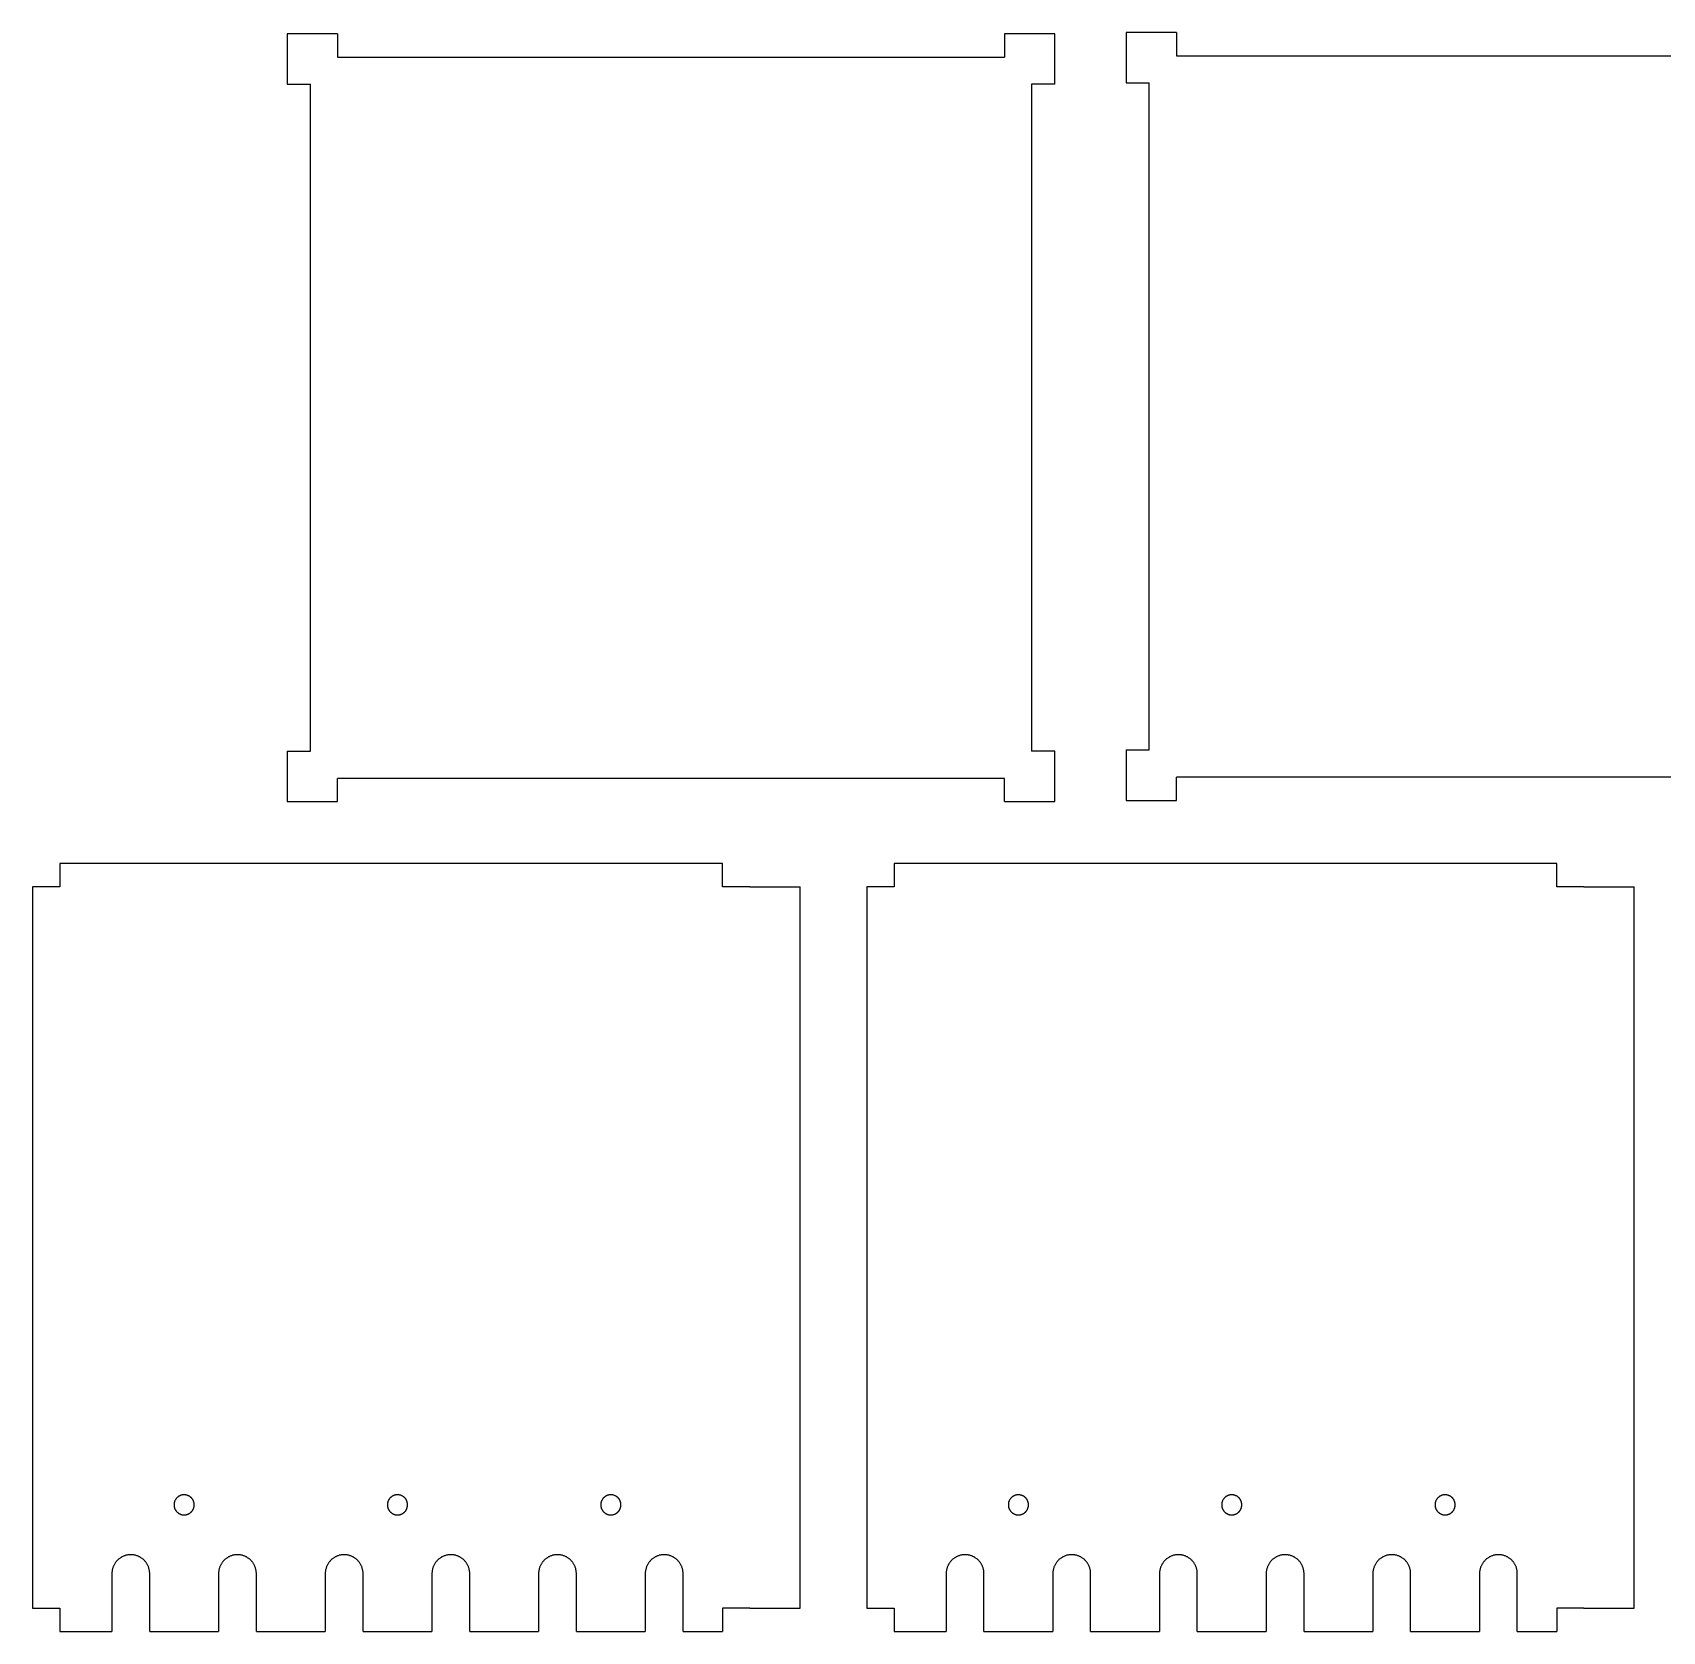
# Model space of a CAD drawing. Header units: millimetres. Extents: x -60 to 497, y -170 to 201.
# Drawn here: x -60.3 to 263.3, y -170 to 147.4 of the extents above; entities that cross this region are included whole.
import ezdxf

# ---------------------------------------------------------------- set-up
doc = ezdxf.new("R2010")
doc.units = ezdxf.units.MM
doc.header["$MEASUREMENT"] = 0
doc.layers.add('Default', color=178, linetype='Continuous', true_color=0x000000)

msp = doc.modelspace()

# ---------------------------------------------------------------- linework, layer by layer
at = {"layer": 'Default'}
for points in [[(0.28, 147.13), (-9.72, 147.13)], [(-9.72, 147.13), (-9.72, 137.13)], [(0.28, 147.13), (0.28, 142.53)], [(142.68, 147.13), (132.68, 147.13)], [(132.68, 147.13), (132.68, 142.53)], [(142.68, 137.13), (142.68, 147.13)], [(156.84, 147.38), (156.84, 137.38)], [(166.84, 147.38), (156.84, 147.38)], [(166.84, 147.38), (166.84, 142.78)], [(0.28, 142.53), (132.68, 142.53)], [(166.84, 142.78), (299.24, 142.78)], [(-9.72, 137.13), (-5.12, 137.13)], [(-5.12, 4.73), (-5.12, 137.13)], [(138.08, 137.13), (138.08, 4.73)], [(142.68, 137.13), (138.08, 137.13)], [(156.84, 137.38), (161.44, 137.38)], [(161.44, 4.98), (161.44, 137.38)], [(-9.72, 4.73), (-9.72, -5.27)], [(-9.72, 4.73), (-5.12, 4.73)], [(142.68, 4.73), (138.08, 4.73)], [(142.68, -5.27), (142.68, 4.73)], [(156.84, 4.98), (161.44, 4.98)], [(156.84, 4.98), (156.84, -5.02)], [(132.68, -0.67), (0.28, -0.67)], [(0.28, -5.27), (0.28, -0.67)], [(132.68, -5.27), (132.68, -0.67)], [(166.84, -5.02), (166.84, -0.42)], [(299.24, -0.42), (166.84, -0.42)], [(-9.72, -5.27), (0.28, -5.27)], [(132.68, -5.27), (142.68, -5.27)], [(156.84, -5.02), (166.84, -5.02)], [(76.71, -17.58), (-54.89, -17.58)], [(-54.89, -17.58), (-54.89, -22.18)], [(82.11, -22.18), (76.71, -22.18), (76.71, -17.58)], [(110.77, -17.58), (110.77, -22.18)], [(242.37, -17.58), (110.77, -17.58)], [(247.77, -22.18), (242.37, -22.18), (242.37, -17.58)], [(-54.89, -22.18), (-60.29, -22.18)], [(-60.29, -22.18), (-60.29, -165.38)], [(82.11, -22.18), (92.11, -22.18)], [(92.11, -165.38), (92.11, -22.18)], [(105.37, -22.18), (105.37, -165.38)], [(110.77, -22.18), (105.37, -22.18)], [(247.77, -22.18), (257.77, -22.18)], [(257.77, -165.38), (257.77, -22.18)], [(-37.04, -158.51), (-37.04, -158.38), (-37.05, -158.25), (-37.06, -158.12), (-37.08, -157.99), (-37.1, -157.86), (-37.12, -157.73), (-37.15, -157.61), (-37.18, -157.48), (-37.22, -157.36), (-37.26, -157.24), (-37.31, -157.11), (-37.36, -157), (-37.41, -156.88), (-37.47, -156.76), (-37.53, -156.65), (-37.6, -156.54), (-37.67, -156.43), (-37.74, -156.32), (-37.82, -156.22), (-37.9, -156.12), (-37.98, -156.02), (-38.07, -155.92), (-38.16, -155.83), (-38.26, -155.74), (-38.35, -155.65), (-38.45, -155.57), (-38.56, -155.49), (-38.66, -155.42), (-38.77, -155.35), (-38.88, -155.28), (-38.99, -155.21), (-39.11, -155.15), (-39.22, -155.1), (-39.34, -155.05), (-39.46, -155), (-39.58, -154.95), (-39.71, -154.91), (-39.83, -154.88), (-39.96, -154.85), (-40.08, -154.82), (-40.21, -154.8), (-40.34, -154.78), (-40.47, -154.77), (-40.6, -154.76), (-40.73, -154.75), (-40.86, -154.75), (-40.99, -154.76), (-41.12, -154.77), (-41.24, -154.78), (-41.37, -154.8), (-41.5, -154.82), (-41.63, -154.85), (-41.75, -154.88), (-41.88, -154.91), (-42, -154.95), (-42.12, -155), (-42.24, -155.05), (-42.36, -155.1), (-42.48, -155.15), (-42.59, -155.21), (-42.71, -155.28), (-42.82, -155.35), (-42.92, -155.42), (-43.03, -155.49), (-43.13, -155.57), (-43.23, -155.65), (-43.33, -155.74), (-43.42, -155.83), (-43.51, -155.92), (-43.6, -156.02), (-43.68, -156.12), (-43.77, -156.22), (-43.84, -156.32), (-43.92, -156.43), (-43.99, -156.54), (-44.05, -156.65), (-44.11, -156.76), (-44.17, -156.88), (-44.23, -157), (-44.28, -157.11), (-44.32, -157.24), (-44.36, -157.36), (-44.4, -157.48), (-44.43, -157.61), (-44.46, -157.73), (-44.49, -157.86), (-44.51, -157.99), (-44.52, -158.12), (-44.53, -158.25), (-44.54, -158.38), (-44.54, -158.51)], [(-15.86, -158.51), (-15.86, -158.38), (-15.87, -158.25), (-15.88, -158.12), (-15.89, -157.99), (-15.91, -157.86), (-15.94, -157.73), (-15.97, -157.61), (-16, -157.48), (-16.04, -157.36), (-16.08, -157.24), (-16.13, -157.11), (-16.18, -157), (-16.23, -156.88), (-16.29, -156.76), (-16.35, -156.65), (-16.42, -156.54), (-16.49, -156.43), (-16.56, -156.32), (-16.64, -156.22), (-16.72, -156.12), (-16.8, -156.02), (-16.89, -155.92), (-16.98, -155.83), (-17.07, -155.74), (-17.17, -155.65), (-17.27, -155.57), (-17.37, -155.49), (-17.48, -155.42), (-17.59, -155.35), (-17.7, -155.28), (-17.81, -155.21), (-17.92, -155.15), (-18.04, -155.1), (-18.16, -155.05), (-18.28, -155), (-18.4, -154.95), (-18.52, -154.91), (-18.65, -154.88), (-18.77, -154.85), (-18.9, -154.82), (-19.03, -154.8), (-19.16, -154.78), (-19.29, -154.77), (-19.41, -154.76), (-19.54, -154.75), (-19.67, -154.75), (-19.8, -154.76), (-19.93, -154.77), (-20.06, -154.78), (-20.19, -154.8), (-20.32, -154.82), (-20.44, -154.85), (-20.57, -154.88), (-20.69, -154.91), (-20.82, -154.95), (-20.94, -155), (-21.06, -155.05), (-21.18, -155.1), (-21.29, -155.15), (-21.41, -155.21), (-21.52, -155.28), (-21.63, -155.35), (-21.74, -155.42), (-21.85, -155.49), (-21.95, -155.57), (-22.05, -155.65), (-22.14, -155.74), (-22.24, -155.83), (-22.33, -155.92), (-22.42, -156.02), (-22.5, -156.12), (-22.58, -156.22), (-22.66, -156.32), (-22.73, -156.43), (-22.8, -156.54), (-22.87, -156.65), (-22.93, -156.76), (-22.99, -156.88), (-23.04, -157), (-23.09, -157.11), (-23.14, -157.24), (-23.18, -157.36), (-23.22, -157.48), (-23.25, -157.61), (-23.28, -157.73), (-23.3, -157.86), (-23.32, -157.99), (-23.34, -158.12), (-23.35, -158.25), (-23.36, -158.38), (-23.36, -158.51)], [(5.33, -158.51), (5.32, -158.38), (5.32, -158.25), (5.31, -158.12), (5.29, -157.99), (5.27, -157.86), (5.25, -157.73), (5.22, -157.61), (5.18, -157.48), (5.15, -157.36), (5.1, -157.24), (5.06, -157.11), (5.01, -157), (4.95, -156.88), (4.9, -156.76), (4.83, -156.65), (4.77, -156.54), (4.7, -156.43), (4.62, -156.32), (4.55, -156.22), (4.47, -156.12), (4.38, -156.02), (4.29, -155.92), (4.2, -155.83), (4.11, -155.74), (4.01, -155.65), (3.91, -155.57), (3.81, -155.49), (3.71, -155.42), (3.6, -155.35), (3.49, -155.28), (3.37, -155.21), (3.26, -155.15), (3.14, -155.1), (3.02, -155.05), (2.9, -155), (2.78, -154.95), (2.66, -154.91), (2.53, -154.88), (2.41, -154.85), (2.28, -154.82), (2.15, -154.8), (2.03, -154.78), (1.9, -154.77), (1.77, -154.76), (1.64, -154.75), (1.51, -154.75), (1.38, -154.76), (1.25, -154.77), (1.12, -154.78), (0.99, -154.8), (0.87, -154.82), (0.74, -154.85), (0.61, -154.88), (0.49, -154.91), (0.37, -154.95), (0.24, -155), (0.12, -155.05), (0.01, -155.1), (-0.11, -155.15), (-0.23, -155.21), (-0.34, -155.28), (-0.45, -155.35), (-0.56, -155.42), (-0.66, -155.49), (-0.76, -155.57), (-0.86, -155.65), (-0.96, -155.74), (-1.06, -155.83), (-1.15, -155.92), (-1.23, -156.02), (-1.32, -156.12), (-1.4, -156.22), (-1.48, -156.32), (-1.55, -156.43), (-1.62, -156.54), (-1.69, -156.65), (-1.75, -156.76), (-1.81, -156.88), (-1.86, -157), (-1.91, -157.11), (-1.96, -157.24), (-2, -157.36), (-2.03, -157.48), (-2.07, -157.61), (-2.1, -157.73), (-2.12, -157.86), (-2.14, -157.99), (-2.16, -158.12), (-2.17, -158.25), (-2.17, -158.38), (-2.18, -158.51)], [(26.51, -158.51), (26.51, -158.38), (26.5, -158.25), (26.49, -158.12), (26.47, -157.99), (26.45, -157.86), (26.43, -157.73), (26.4, -157.61), (26.37, -157.48), (26.33, -157.36), (26.29, -157.24), (26.24, -157.11), (26.19, -157), (26.14, -156.88), (26.08, -156.76), (26.02, -156.65), (25.95, -156.54), (25.88, -156.43), (25.81, -156.32), (25.73, -156.22), (25.65, -156.12), (25.57, -156.02), (25.48, -155.92), (25.39, -155.83), (25.29, -155.74), (25.2, -155.65), (25.1, -155.57), (24.99, -155.49), (24.89, -155.42), (24.78, -155.35), (24.67, -155.28), (24.56, -155.21), (24.44, -155.15), (24.33, -155.1), (24.21, -155.05), (24.09, -155), (23.97, -154.95), (23.84, -154.91), (23.72, -154.88), (23.59, -154.85), (23.47, -154.82), (23.34, -154.8), (23.21, -154.78), (23.08, -154.77), (22.95, -154.76), (22.82, -154.75), (22.69, -154.75), (22.56, -154.76), (22.43, -154.77), (22.31, -154.78), (22.18, -154.8), (22.05, -154.82), (21.92, -154.85), (21.8, -154.88), (21.67, -154.91), (21.55, -154.95), (21.43, -155), (21.31, -155.05), (21.19, -155.1), (21.07, -155.15), (20.96, -155.21), (20.84, -155.28), (20.73, -155.35), (20.63, -155.42), (20.52, -155.49), (20.42, -155.57), (20.32, -155.65), (20.22, -155.74), (20.13, -155.83), (20.04, -155.92), (19.95, -156.02), (19.87, -156.12), (19.79, -156.22), (19.71, -156.32), (19.63, -156.43), (19.56, -156.54), (19.5, -156.65), (19.44, -156.76), (19.38, -156.88), (19.32, -157), (19.27, -157.11), (19.23, -157.24), (19.19, -157.36), (19.15, -157.48), (19.12, -157.61), (19.09, -157.73), (19.06, -157.86), (19.04, -157.99), (19.03, -158.12), (19.02, -158.25), (19.01, -158.38), (19.01, -158.51)], [(47.69, -158.51), (47.69, -158.38), (47.68, -158.25), (47.67, -158.12), (47.66, -157.99), (47.64, -157.86), (47.61, -157.73), (47.58, -157.61), (47.55, -157.48), (47.51, -157.36), (47.47, -157.24), (47.43, -157.11), (47.38, -157), (47.32, -156.88), (47.26, -156.76), (47.2, -156.65), (47.13, -156.54), (47.06, -156.43), (46.99, -156.32), (46.91, -156.22), (46.83, -156.12), (46.75, -156.02), (46.66, -155.92), (46.57, -155.83), (46.48, -155.74), (46.38, -155.65), (46.28, -155.57), (46.18, -155.49), (46.07, -155.42), (45.96, -155.35), (45.85, -155.28), (45.74, -155.21), (45.63, -155.15), (45.51, -155.1), (45.39, -155.05), (45.27, -155), (45.15, -154.95), (45.03, -154.91), (44.9, -154.88), (44.78, -154.85), (44.65, -154.82), (44.52, -154.8), (44.39, -154.78), (44.26, -154.77), (44.14, -154.76), (44.01, -154.75), (43.88, -154.75), (43.75, -154.76), (43.62, -154.77), (43.49, -154.78), (43.36, -154.8), (43.23, -154.82), (43.11, -154.85), (42.98, -154.88), (42.86, -154.91), (42.73, -154.95), (42.61, -155), (42.49, -155.05), (42.37, -155.1), (42.26, -155.15), (42.14, -155.21), (42.03, -155.28), (41.92, -155.35), (41.81, -155.42), (41.71, -155.49), (41.6, -155.57), (41.5, -155.65), (41.41, -155.74), (41.31, -155.83), (41.22, -155.92), (41.13, -156.02), (41.05, -156.12), (40.97, -156.22), (40.89, -156.32), (40.82, -156.43), (40.75, -156.54), (40.68, -156.65), (40.62, -156.76), (40.56, -156.88), (40.51, -157), (40.46, -157.11), (40.41, -157.24), (40.37, -157.36), (40.33, -157.48), (40.3, -157.61), (40.27, -157.73), (40.25, -157.86), (40.23, -157.99), (40.21, -158.12), (40.2, -158.25), (40.19, -158.38), (40.19, -158.51)], [(68.88, -158.51), (68.87, -158.38), (68.87, -158.25), (68.86, -158.12), (68.84, -157.99), (68.82, -157.86), (68.8, -157.73), (68.77, -157.61), (68.73, -157.48), (68.7, -157.36), (68.65, -157.24), (68.61, -157.11), (68.56, -157), (68.5, -156.88), (68.45, -156.76), (68.38, -156.65), (68.32, -156.54), (68.25, -156.43), (68.17, -156.32), (68.1, -156.22), (68.02, -156.12), (67.93, -156.02), (67.85, -155.92), (67.75, -155.83), (67.66, -155.74), (67.56, -155.65), (67.46, -155.57), (67.36, -155.49), (67.26, -155.42), (67.15, -155.35), (67.04, -155.28), (66.93, -155.21), (66.81, -155.15), (66.69, -155.1), (66.58, -155.05), (66.46, -155), (66.33, -154.95), (66.21, -154.91), (66.09, -154.88), (65.96, -154.85), (65.83, -154.82), (65.71, -154.8), (65.58, -154.78), (65.45, -154.77), (65.32, -154.76), (65.19, -154.75), (65.06, -154.75), (64.93, -154.76), (64.8, -154.77), (64.67, -154.78), (64.54, -154.8), (64.42, -154.82), (64.29, -154.85), (64.16, -154.88), (64.04, -154.91), (63.92, -154.95), (63.79, -155), (63.67, -155.05), (63.56, -155.1), (63.44, -155.15), (63.32, -155.21), (63.21, -155.28), (63.1, -155.35), (62.99, -155.42), (62.89, -155.49), (62.79, -155.57), (62.69, -155.65), (62.59, -155.74), (62.5, -155.83), (62.4, -155.92), (62.32, -156.02), (62.23, -156.12), (62.15, -156.22), (62.07, -156.32), (62, -156.43), (61.93, -156.54), (61.87, -156.65), (61.8, -156.76), (61.75, -156.88), (61.69, -157), (61.64, -157.11), (61.59, -157.24), (61.55, -157.36), (61.52, -157.48), (61.48, -157.61), (61.45, -157.73), (61.43, -157.86), (61.41, -157.99), (61.39, -158.12), (61.38, -158.25), (61.38, -158.38), (61.37, -158.51)], [(128.63, -158.51), (128.62, -158.38), (128.62, -158.25), (128.61, -158.12), (128.59, -157.99), (128.57, -157.86), (128.55, -157.73), (128.52, -157.61), (128.48, -157.48), (128.45, -157.36), (128.41, -157.24), (128.36, -157.11), (128.31, -157), (128.26, -156.88), (128.2, -156.76), (128.13, -156.65), (128.07, -156.54), (128, -156.43), (127.93, -156.32), (127.85, -156.22), (127.77, -156.12), (127.68, -156.02), (127.6, -155.92), (127.51, -155.83), (127.41, -155.74), (127.31, -155.65), (127.21, -155.57), (127.11, -155.49), (127.01, -155.42), (126.9, -155.35), (126.79, -155.28), (126.68, -155.21), (126.56, -155.15), (126.44, -155.1), (126.33, -155.05), (126.21, -155), (126.08, -154.95), (125.96, -154.91), (125.84, -154.88), (125.71, -154.85), (125.58, -154.82), (125.46, -154.8), (125.33, -154.78), (125.2, -154.77), (125.07, -154.76), (124.94, -154.75), (124.81, -154.75), (124.68, -154.76), (124.55, -154.77), (124.42, -154.78), (124.3, -154.8), (124.17, -154.82), (124.04, -154.85), (123.92, -154.88), (123.79, -154.91), (123.67, -154.95), (123.55, -155), (123.43, -155.05), (123.31, -155.1), (123.19, -155.15), (123.08, -155.21), (122.96, -155.28), (122.85, -155.35), (122.74, -155.42), (122.64, -155.49), (122.54, -155.57), (122.44, -155.65), (122.34, -155.74), (122.25, -155.83), (122.16, -155.92), (122.07, -156.02), (121.98, -156.12), (121.9, -156.22), (121.83, -156.32), (121.75, -156.43), (121.68, -156.54), (121.62, -156.65), (121.55, -156.76), (121.5, -156.88), (121.44, -157), (121.39, -157.11), (121.35, -157.24), (121.3, -157.36), (121.27, -157.48), (121.23, -157.61), (121.2, -157.73), (121.18, -157.86), (121.16, -157.99), (121.14, -158.12), (121.13, -158.25), (121.13, -158.38), (121.12, -158.51)], [(149.81, -158.51), (149.81, -158.38), (149.8, -158.25), (149.79, -158.12), (149.77, -157.99), (149.75, -157.86), (149.73, -157.73), (149.7, -157.61), (149.67, -157.48), (149.63, -157.36), (149.59, -157.24), (149.54, -157.11), (149.49, -157), (149.44, -156.88), (149.38, -156.76), (149.32, -156.65), (149.25, -156.54), (149.18, -156.43), (149.11, -156.32), (149.03, -156.22), (148.95, -156.12), (148.87, -156.02), (148.78, -155.92), (148.69, -155.83), (148.59, -155.74), (148.5, -155.65), (148.4, -155.57), (148.3, -155.49), (148.19, -155.42), (148.08, -155.35), (147.97, -155.28), (147.86, -155.21), (147.74, -155.15), (147.63, -155.1), (147.51, -155.05), (147.39, -155), (147.27, -154.95), (147.14, -154.91), (147.02, -154.88), (146.89, -154.85), (146.77, -154.82), (146.64, -154.8), (146.51, -154.78), (146.38, -154.77), (146.25, -154.76), (146.12, -154.75), (145.99, -154.75), (145.86, -154.76), (145.74, -154.77), (145.61, -154.78), (145.48, -154.8), (145.35, -154.82), (145.22, -154.85), (145.1, -154.88), (144.97, -154.91), (144.85, -154.95), (144.73, -155), (144.61, -155.05), (144.49, -155.1), (144.37, -155.15), (144.26, -155.21), (144.15, -155.28), (144.04, -155.35), (143.93, -155.42), (143.82, -155.49), (143.72, -155.57), (143.62, -155.65), (143.52, -155.74), (143.43, -155.83), (143.34, -155.92), (143.25, -156.02), (143.17, -156.12), (143.09, -156.22), (143.01, -156.32), (142.94, -156.43), (142.87, -156.54), (142.8, -156.65), (142.74, -156.76), (142.68, -156.88), (142.63, -157), (142.58, -157.11), (142.53, -157.24), (142.49, -157.36), (142.45, -157.48), (142.42, -157.61), (142.39, -157.73), (142.36, -157.86), (142.34, -157.99), (142.33, -158.12), (142.32, -158.25), (142.31, -158.38), (142.31, -158.51)], [(170.99, -158.51), (170.99, -158.38), (170.98, -158.25), (170.97, -158.12), (170.96, -157.99), (170.94, -157.86), (170.91, -157.73), (170.88, -157.61), (170.85, -157.48), (170.81, -157.36), (170.77, -157.24), (170.73, -157.11), (170.68, -157), (170.62, -156.88), (170.56, -156.76), (170.5, -156.65), (170.44, -156.54), (170.37, -156.43), (170.29, -156.32), (170.22, -156.22), (170.13, -156.12), (170.05, -156.02), (169.96, -155.92), (169.87, -155.83), (169.78, -155.74), (169.68, -155.65), (169.58, -155.57), (169.48, -155.49), (169.37, -155.42), (169.27, -155.35), (169.16, -155.28), (169.04, -155.21), (168.93, -155.15), (168.81, -155.1), (168.69, -155.05), (168.57, -155), (168.45, -154.95), (168.33, -154.91), (168.2, -154.88), (168.08, -154.85), (167.95, -154.82), (167.82, -154.8), (167.69, -154.78), (167.57, -154.77), (167.44, -154.76), (167.31, -154.75), (167.18, -154.75), (167.05, -154.76), (166.92, -154.77), (166.79, -154.78), (166.66, -154.8), (166.53, -154.82), (166.41, -154.85), (166.28, -154.88), (166.16, -154.91), (166.03, -154.95), (165.91, -155), (165.79, -155.05), (165.67, -155.1), (165.56, -155.15), (165.44, -155.21), (165.33, -155.28), (165.22, -155.35), (165.11, -155.42), (165.01, -155.49), (164.9, -155.57), (164.8, -155.65), (164.71, -155.74), (164.61, -155.83), (164.52, -155.92), (164.43, -156.02), (164.35, -156.12), (164.27, -156.22), (164.19, -156.32), (164.12, -156.43), (164.05, -156.54), (163.98, -156.65), (163.92, -156.76), (163.86, -156.88), (163.81, -157), (163.76, -157.11), (163.71, -157.24), (163.67, -157.36), (163.63, -157.48), (163.6, -157.61), (163.57, -157.73), (163.55, -157.86), (163.53, -157.99), (163.51, -158.12), (163.5, -158.25), (163.49, -158.38), (163.49, -158.51)], [(192.18, -158.51), (192.18, -158.38), (192.17, -158.25), (192.16, -158.12), (192.14, -157.99), (192.12, -157.86), (192.1, -157.73), (192.07, -157.61), (192.04, -157.48), (192, -157.36), (191.96, -157.24), (191.91, -157.11), (191.86, -157), (191.81, -156.88), (191.75, -156.76), (191.69, -156.65), (191.62, -156.54), (191.55, -156.43), (191.48, -156.32), (191.4, -156.22), (191.32, -156.12), (191.23, -156.02), (191.15, -155.92), (191.06, -155.83), (190.96, -155.74), (190.86, -155.65), (190.76, -155.57), (190.66, -155.49), (190.56, -155.42), (190.45, -155.35), (190.34, -155.28), (190.23, -155.21), (190.11, -155.15), (190, -155.1), (189.88, -155.05), (189.76, -155), (189.63, -154.95), (189.51, -154.91), (189.39, -154.88), (189.26, -154.85), (189.13, -154.82), (189.01, -154.8), (188.88, -154.78), (188.75, -154.77), (188.62, -154.76), (188.49, -154.75), (188.36, -154.75), (188.23, -154.76), (188.1, -154.77), (187.97, -154.78), (187.85, -154.8), (187.72, -154.82), (187.59, -154.85), (187.47, -154.88), (187.34, -154.91), (187.22, -154.95), (187.1, -155), (186.98, -155.05), (186.86, -155.1), (186.74, -155.15), (186.63, -155.21), (186.51, -155.28), (186.4, -155.35), (186.3, -155.42), (186.19, -155.49), (186.09, -155.57), (185.99, -155.65), (185.89, -155.74), (185.8, -155.83), (185.71, -155.92), (185.62, -156.02), (185.53, -156.12), (185.45, -156.22), (185.38, -156.32), (185.3, -156.43), (185.23, -156.54), (185.17, -156.65), (185.1, -156.76), (185.05, -156.88), (184.99, -157), (184.94, -157.11), (184.9, -157.24), (184.85, -157.36), (184.82, -157.48), (184.78, -157.61), (184.75, -157.73), (184.73, -157.86), (184.71, -157.99), (184.69, -158.12), (184.68, -158.25), (184.68, -158.38), (184.67, -158.51)], [(213.36, -158.51), (213.36, -158.38), (213.35, -158.25), (213.34, -158.12), (213.33, -157.99), (213.31, -157.86), (213.28, -157.73), (213.25, -157.61), (213.22, -157.48), (213.18, -157.36), (213.14, -157.24), (213.09, -157.11), (213.04, -157), (212.99, -156.88), (212.93, -156.76), (212.87, -156.65), (212.8, -156.54), (212.73, -156.43), (212.66, -156.32), (212.58, -156.22), (212.5, -156.12), (212.42, -156.02), (212.33, -155.92), (212.24, -155.83), (212.15, -155.74), (212.05, -155.65), (211.95, -155.57), (211.85, -155.49), (211.74, -155.42), (211.63, -155.35), (211.52, -155.28), (211.41, -155.21), (211.3, -155.15), (211.18, -155.1), (211.06, -155.05), (210.94, -155), (210.82, -154.95), (210.69, -154.91), (210.57, -154.88), (210.44, -154.85), (210.32, -154.82), (210.19, -154.8), (210.06, -154.78), (209.93, -154.77), (209.8, -154.76), (209.67, -154.75), (209.54, -154.75), (209.42, -154.76), (209.29, -154.77), (209.16, -154.78), (209.03, -154.8), (208.9, -154.82), (208.77, -154.85), (208.65, -154.88), (208.52, -154.91), (208.4, -154.95), (208.28, -155), (208.16, -155.05), (208.04, -155.1), (207.92, -155.15), (207.81, -155.21), (207.7, -155.28), (207.59, -155.35), (207.48, -155.42), (207.37, -155.49), (207.27, -155.57), (207.17, -155.65), (207.07, -155.74), (206.98, -155.83), (206.89, -155.92), (206.8, -156.02), (206.72, -156.12), (206.64, -156.22), (206.56, -156.32), (206.49, -156.43), (206.42, -156.54), (206.35, -156.65), (206.29, -156.76), (206.23, -156.88), (206.18, -157), (206.13, -157.11), (206.08, -157.24), (206.04, -157.36), (206, -157.48), (205.97, -157.61), (205.94, -157.73), (205.91, -157.86), (205.89, -157.99), (205.88, -158.12), (205.87, -158.25), (205.86, -158.38), (205.86, -158.51)], [(234.54, -158.51), (234.54, -158.38), (234.54, -158.25), (234.52, -158.12), (234.51, -157.99), (234.49, -157.86), (234.46, -157.73), (234.44, -157.61), (234.4, -157.48), (234.36, -157.36), (234.32, -157.24), (234.28, -157.11), (234.23, -157), (234.17, -156.88), (234.11, -156.76), (234.05, -156.65), (233.99, -156.54), (233.92, -156.43), (233.84, -156.32), (233.77, -156.22), (233.69, -156.12), (233.6, -156.02), (233.51, -155.92), (233.42, -155.83), (233.33, -155.74), (233.23, -155.65), (233.13, -155.57), (233.03, -155.49), (232.92, -155.42), (232.82, -155.35), (232.71, -155.28), (232.59, -155.21), (232.48, -155.15), (232.36, -155.1), (232.24, -155.05), (232.12, -155), (232, -154.95), (231.88, -154.91), (231.75, -154.88), (231.63, -154.85), (231.5, -154.82), (231.37, -154.8), (231.25, -154.78), (231.12, -154.77), (230.99, -154.76), (230.86, -154.75), (230.73, -154.75), (230.6, -154.76), (230.47, -154.77), (230.34, -154.78), (230.21, -154.8), (230.09, -154.82), (229.96, -154.85), (229.83, -154.88), (229.71, -154.91), (229.58, -154.95), (229.46, -155), (229.34, -155.05), (229.22, -155.1), (229.11, -155.15), (228.99, -155.21), (228.88, -155.28), (228.77, -155.35), (228.66, -155.42), (228.56, -155.49), (228.45, -155.57), (228.35, -155.65), (228.26, -155.74), (228.16, -155.83), (228.07, -155.92), (227.99, -156.02), (227.9, -156.12), (227.82, -156.22), (227.74, -156.32), (227.67, -156.43), (227.6, -156.54), (227.53, -156.65), (227.47, -156.76), (227.41, -156.88), (227.36, -157), (227.31, -157.11), (227.26, -157.24), (227.22, -157.36), (227.18, -157.48), (227.15, -157.61), (227.12, -157.73), (227.1, -157.86), (227.08, -157.99), (227.06, -158.12), (227.05, -158.25), (227.04, -158.38), (227.04, -158.51)], [(-44.54, -158.51), (-44.54, -169.98)], [(-37.04, -169.98), (-37.04, -158.51)], [(-23.36, -158.51), (-23.36, -169.98)], [(-15.86, -169.98), (-15.86, -158.51)], [(-2.18, -158.51), (-2.18, -169.98)], [(5.33, -169.98), (5.33, -158.51)], [(19.01, -158.51), (19.01, -169.98)], [(26.51, -169.98), (26.51, -158.51)], [(40.19, -158.51), (40.19, -169.98)], [(47.69, -169.98), (47.69, -158.51)], [(61.37, -158.51), (61.37, -169.98)], [(68.88, -169.98), (68.88, -158.51)], [(121.12, -158.51), (121.12, -169.98)], [(128.63, -169.98), (128.63, -158.51)], [(142.31, -158.51), (142.31, -169.98)], [(149.81, -169.98), (149.81, -158.51)], [(163.49, -158.51), (163.49, -169.98)], [(170.99, -169.98), (170.99, -158.51)], [(184.67, -158.51), (184.67, -169.98)], [(192.18, -169.98), (192.18, -158.51)], [(205.86, -158.51), (205.86, -169.98)], [(213.36, -169.98), (213.36, -158.51)], [(227.04, -158.51), (227.04, -169.98)], [(234.54, -169.98), (234.54, -158.51)], [(-60.29, -165.38), (-54.89, -165.38)], [(-54.89, -165.38), (-54.89, -169.98)], [(82.11, -165.38), (76.71, -165.38), (76.71, -169.98)], [(82.11, -165.38), (92.11, -165.38)], [(105.37, -165.38), (110.77, -165.38)], [(110.77, -165.38), (110.77, -169.98)], [(247.77, -165.38), (242.37, -165.38), (242.37, -169.98)], [(247.77, -165.38), (257.77, -165.38)], [(-54.89, -169.98), (-44.54, -169.98)], [(-37.04, -169.98), (-23.36, -169.98)], [(-15.86, -169.98), (-2.18, -169.98)], [(5.33, -169.98), (19.01, -169.98)], [(26.51, -169.98), (40.19, -169.98)], [(47.69, -169.98), (61.37, -169.98)], [(68.88, -169.98), (76.71, -169.98)], [(110.77, -169.98), (121.12, -169.98)], [(128.63, -169.98), (142.31, -169.98)], [(149.81, -169.98), (163.49, -169.98)], [(170.99, -169.98), (184.67, -169.98)], [(192.18, -169.98), (205.86, -169.98)], [(213.36, -169.98), (227.04, -169.98)], [(234.54, -169.98), (242.37, -169.98)]]:
    msp.add_lwpolyline(points, dxfattribs=at)
for points in [[(-28.2, -144.86), (-28.2, -144.79), (-28.21, -144.72), (-28.21, -144.65), (-28.22, -144.58), (-28.23, -144.51), (-28.24, -144.45), (-28.26, -144.38), (-28.28, -144.31), (-28.3, -144.25), (-28.32, -144.18), (-28.34, -144.11), (-28.37, -144.05), (-28.4, -143.99), (-28.43, -143.93), (-28.47, -143.86), (-28.5, -143.81), (-28.54, -143.75), (-28.58, -143.69), (-28.62, -143.63), (-28.66, -143.58), (-28.71, -143.53), (-28.76, -143.48), (-28.81, -143.43), (-28.86, -143.38), (-28.91, -143.33), (-28.96, -143.29), (-29.02, -143.25), (-29.07, -143.21), (-29.13, -143.17), (-29.19, -143.13), (-29.25, -143.1), (-29.31, -143.07), (-29.38, -143.04), (-29.44, -143.01), (-29.5, -142.99), (-29.57, -142.96), (-29.64, -142.94), (-29.7, -142.92), (-29.77, -142.91), (-29.84, -142.89), (-29.91, -142.88), (-29.98, -142.87), (-30.04, -142.87), (-30.11, -142.86), (-30.18, -142.86), (-30.25, -142.86), (-30.32, -142.86), (-30.39, -142.87), (-30.46, -142.88), (-30.53, -142.89), (-30.6, -142.9), (-30.67, -142.91), (-30.73, -142.93), (-30.8, -142.95), (-30.86, -142.97), (-30.93, -143), (-30.99, -143.02), (-31.06, -143.05), (-31.12, -143.08), (-31.18, -143.12), (-31.24, -143.15), (-31.3, -143.19), (-31.36, -143.23), (-31.41, -143.27), (-31.47, -143.31), (-31.52, -143.36), (-31.57, -143.4), (-31.62, -143.45), (-31.67, -143.5), (-31.72, -143.55), (-31.76, -143.61), (-31.8, -143.66), (-31.84, -143.72), (-31.88, -143.78), (-31.92, -143.83), (-31.95, -143.9), (-31.99, -143.96), (-32.02, -144.02), (-32.04, -144.08), (-32.07, -144.15), (-32.09, -144.21), (-32.11, -144.28), (-32.13, -144.34), (-32.15, -144.41), (-32.16, -144.48), (-32.18, -144.55), (-32.19, -144.62), (-32.19, -144.69), (-32.2, -144.76), (-32.2, -144.83), (-32.2, -144.89), (-32.2, -144.96), (-32.19, -145.03), (-32.19, -145.1), (-32.18, -145.17), (-32.16, -145.24), (-32.15, -145.31), (-32.13, -145.37), (-32.11, -145.44), (-32.09, -145.51), (-32.07, -145.57), (-32.04, -145.64), (-32.02, -145.7), (-31.99, -145.76), (-31.95, -145.82), (-31.92, -145.88), (-31.88, -145.94), (-31.84, -146), (-31.8, -146.06), (-31.76, -146.11), (-31.72, -146.17), (-31.67, -146.22), (-31.62, -146.27), (-31.57, -146.32), (-31.52, -146.36), (-31.47, -146.41), (-31.41, -146.45), (-31.36, -146.49), (-31.3, -146.53), (-31.24, -146.57), (-31.18, -146.6), (-31.12, -146.64), (-31.06, -146.67), (-30.99, -146.7), (-30.93, -146.72), (-30.86, -146.75), (-30.8, -146.77), (-30.73, -146.79), (-30.67, -146.81), (-30.6, -146.82), (-30.53, -146.83), (-30.46, -146.84), (-30.39, -146.85), (-30.32, -146.86), (-30.25, -146.86), (-30.18, -146.86), (-30.11, -146.86), (-30.04, -146.85), (-29.98, -146.85), (-29.91, -146.84), (-29.84, -146.83), (-29.77, -146.81), (-29.7, -146.8), (-29.64, -146.78), (-29.57, -146.76), (-29.5, -146.73), (-29.44, -146.71), (-29.38, -146.68), (-29.31, -146.65), (-29.25, -146.62), (-29.19, -146.59), (-29.13, -146.55), (-29.07, -146.51), (-29.02, -146.47), (-28.96, -146.43), (-28.91, -146.39), (-28.86, -146.34), (-28.81, -146.29), (-28.76, -146.24), (-28.71, -146.19), (-28.66, -146.14), (-28.62, -146.09), (-28.58, -146.03), (-28.54, -145.97), (-28.5, -145.91), (-28.47, -145.85), (-28.43, -145.79), (-28.4, -145.73), (-28.37, -145.67), (-28.34, -145.61), (-28.32, -145.54), (-28.3, -145.47), (-28.28, -145.41), (-28.26, -145.34), (-28.24, -145.27), (-28.23, -145.21), (-28.22, -145.14), (-28.21, -145.07), (-28.21, -145), (-28.2, -144.93)], [(14.17, -144.86), (14.16, -144.79), (14.16, -144.72), (14.16, -144.65), (14.15, -144.58), (14.14, -144.51), (14.12, -144.45), (14.11, -144.38), (14.09, -144.31), (14.07, -144.25), (14.05, -144.18), (14.02, -144.11), (14, -144.05), (13.97, -143.99), (13.93, -143.93), (13.9, -143.86), (13.87, -143.81), (13.83, -143.75), (13.79, -143.69), (13.75, -143.63), (13.7, -143.58), (13.66, -143.53), (13.61, -143.48), (13.56, -143.43), (13.51, -143.38), (13.46, -143.33), (13.41, -143.29), (13.35, -143.25), (13.29, -143.21), (13.24, -143.17), (13.18, -143.13), (13.12, -143.1), (13.05, -143.07), (12.99, -143.04), (12.93, -143.01), (12.86, -142.99), (12.8, -142.96), (12.73, -142.94), (12.66, -142.92), (12.6, -142.91), (12.53, -142.89), (12.46, -142.88), (12.39, -142.87), (12.32, -142.87), (12.25, -142.86), (12.18, -142.86), (12.11, -142.86), (12.04, -142.86), (11.98, -142.87), (11.91, -142.88), (11.84, -142.89), (11.77, -142.9), (11.7, -142.91), (11.63, -142.93), (11.57, -142.95), (11.5, -142.97), (11.44, -143), (11.37, -143.02), (11.31, -143.05), (11.25, -143.08), (11.19, -143.12), (11.13, -143.15), (11.07, -143.19), (11.01, -143.23), (10.95, -143.27), (10.9, -143.31), (10.85, -143.36), (10.8, -143.4), (10.75, -143.45), (10.7, -143.5), (10.65, -143.55), (10.61, -143.61), (10.56, -143.66), (10.52, -143.72), (10.49, -143.78), (10.45, -143.83), (10.41, -143.9), (10.38, -143.96), (10.35, -144.02), (10.32, -144.08), (10.3, -144.15), (10.27, -144.21), (10.25, -144.28), (10.23, -144.34), (10.22, -144.41), (10.2, -144.48), (10.19, -144.55), (10.18, -144.62), (10.17, -144.69), (10.17, -144.76), (10.17, -144.83), (10.17, -144.89), (10.17, -144.96), (10.17, -145.03), (10.18, -145.1), (10.19, -145.17), (10.2, -145.24), (10.22, -145.31), (10.23, -145.37), (10.25, -145.44), (10.27, -145.51), (10.3, -145.57), (10.32, -145.64), (10.35, -145.7), (10.38, -145.76), (10.41, -145.82), (10.45, -145.88), (10.49, -145.94), (10.52, -146), (10.56, -146.06), (10.61, -146.11), (10.65, -146.17), (10.7, -146.22), (10.75, -146.27), (10.8, -146.32), (10.85, -146.36), (10.9, -146.41), (10.95, -146.45), (11.01, -146.49), (11.07, -146.53), (11.13, -146.57), (11.19, -146.6), (11.25, -146.64), (11.31, -146.67), (11.37, -146.7), (11.44, -146.72), (11.5, -146.75), (11.57, -146.77), (11.63, -146.79), (11.7, -146.81), (11.77, -146.82), (11.84, -146.83), (11.91, -146.84), (11.98, -146.85), (12.04, -146.86), (12.11, -146.86), (12.18, -146.86), (12.25, -146.86), (12.32, -146.85), (12.39, -146.85), (12.46, -146.84), (12.53, -146.83), (12.6, -146.81), (12.66, -146.8), (12.73, -146.78), (12.8, -146.76), (12.86, -146.73), (12.93, -146.71), (12.99, -146.68), (13.05, -146.65), (13.12, -146.62), (13.18, -146.59), (13.24, -146.55), (13.29, -146.51), (13.35, -146.47), (13.41, -146.43), (13.46, -146.39), (13.51, -146.34), (13.56, -146.29), (13.61, -146.24), (13.66, -146.19), (13.7, -146.14), (13.75, -146.09), (13.79, -146.03), (13.83, -145.97), (13.87, -145.91), (13.9, -145.85), (13.93, -145.79), (13.97, -145.73), (14, -145.67), (14.02, -145.61), (14.05, -145.54), (14.07, -145.47), (14.09, -145.41), (14.11, -145.34), (14.12, -145.27), (14.14, -145.21), (14.15, -145.14), (14.16, -145.07), (14.16, -145), (14.16, -144.93)], [(56.53, -144.86), (56.53, -144.79), (56.53, -144.72), (56.52, -144.65), (56.51, -144.58), (56.5, -144.51), (56.49, -144.45), (56.47, -144.38), (56.46, -144.31), (56.44, -144.25), (56.41, -144.18), (56.39, -144.11), (56.36, -144.05), (56.33, -143.99), (56.3, -143.93), (56.27, -143.86), (56.23, -143.81), (56.19, -143.75), (56.16, -143.69), (56.11, -143.63), (56.07, -143.58), (56.02, -143.53), (55.98, -143.48), (55.93, -143.43), (55.88, -143.38), (55.83, -143.33), (55.77, -143.29), (55.72, -143.25), (55.66, -143.21), (55.6, -143.17), (55.54, -143.13), (55.48, -143.1), (55.42, -143.07), (55.36, -143.04), (55.29, -143.01), (55.23, -142.99), (55.16, -142.96), (55.1, -142.94), (55.03, -142.92), (54.96, -142.91), (54.9, -142.89), (54.83, -142.88), (54.76, -142.87), (54.69, -142.87), (54.62, -142.86), (54.55, -142.86), (54.48, -142.86), (54.41, -142.86), (54.34, -142.87), (54.27, -142.88), (54.2, -142.89), (54.14, -142.9), (54.07, -142.91), (54, -142.93), (53.93, -142.95), (53.87, -142.97), (53.8, -143), (53.74, -143.02), (53.68, -143.05), (53.61, -143.08), (53.55, -143.12), (53.49, -143.15), (53.43, -143.19), (53.38, -143.23), (53.32, -143.27), (53.27, -143.31), (53.21, -143.36), (53.16, -143.4), (53.11, -143.45), (53.06, -143.5), (53.02, -143.55), (52.97, -143.61), (52.93, -143.66), (52.89, -143.72), (52.85, -143.78), (52.82, -143.83), (52.78, -143.9), (52.75, -143.96), (52.72, -144.02), (52.69, -144.08), (52.66, -144.15), (52.64, -144.21), (52.62, -144.28), (52.6, -144.34), (52.58, -144.41), (52.57, -144.48), (52.56, -144.55), (52.55, -144.62), (52.54, -144.69), (52.54, -144.76), (52.53, -144.83), (52.53, -144.89), (52.54, -144.96), (52.54, -145.03), (52.55, -145.1), (52.56, -145.17), (52.57, -145.24), (52.58, -145.31), (52.6, -145.37), (52.62, -145.44), (52.64, -145.51), (52.66, -145.57), (52.69, -145.64), (52.72, -145.7), (52.75, -145.76), (52.78, -145.82), (52.82, -145.88), (52.85, -145.94), (52.89, -146), (52.93, -146.06), (52.97, -146.11), (53.02, -146.17), (53.06, -146.22), (53.11, -146.27), (53.16, -146.32), (53.21, -146.36), (53.27, -146.41), (53.32, -146.45), (53.38, -146.49), (53.43, -146.53), (53.49, -146.57), (53.55, -146.6), (53.61, -146.64), (53.68, -146.67), (53.74, -146.7), (53.8, -146.72), (53.87, -146.75), (53.93, -146.77), (54, -146.79), (54.07, -146.81), (54.14, -146.82), (54.2, -146.83), (54.27, -146.84), (54.34, -146.85), (54.41, -146.86), (54.48, -146.86), (54.55, -146.86), (54.62, -146.86), (54.69, -146.85), (54.76, -146.85), (54.83, -146.84), (54.9, -146.83), (54.96, -146.81), (55.03, -146.8), (55.1, -146.78), (55.16, -146.76), (55.23, -146.73), (55.29, -146.71), (55.36, -146.68), (55.42, -146.65), (55.48, -146.62), (55.54, -146.59), (55.6, -146.55), (55.66, -146.51), (55.72, -146.47), (55.77, -146.43), (55.83, -146.39), (55.88, -146.34), (55.93, -146.29), (55.98, -146.24), (56.02, -146.19), (56.07, -146.14), (56.11, -146.09), (56.16, -146.03), (56.19, -145.97), (56.23, -145.91), (56.27, -145.85), (56.3, -145.79), (56.33, -145.73), (56.36, -145.67), (56.39, -145.61), (56.41, -145.54), (56.44, -145.47), (56.46, -145.41), (56.47, -145.34), (56.49, -145.27), (56.5, -145.21), (56.51, -145.14), (56.52, -145.07), (56.53, -145), (56.53, -144.93)], [(137.47, -144.86), (137.47, -144.79), (137.46, -144.72), (137.46, -144.65), (137.45, -144.58), (137.44, -144.51), (137.42, -144.45), (137.41, -144.38), (137.39, -144.31), (137.37, -144.25), (137.35, -144.18), (137.32, -144.11), (137.3, -144.05), (137.27, -143.99), (137.24, -143.93), (137.2, -143.86), (137.17, -143.81), (137.13, -143.75), (137.09, -143.69), (137.05, -143.63), (137, -143.58), (136.96, -143.53), (136.91, -143.48), (136.86, -143.43), (136.81, -143.38), (136.76, -143.33), (136.71, -143.29), (136.65, -143.25), (136.59, -143.21), (136.54, -143.17), (136.48, -143.13), (136.42, -143.1), (136.36, -143.07), (136.29, -143.04), (136.23, -143.01), (136.16, -142.99), (136.1, -142.96), (136.03, -142.94), (135.97, -142.92), (135.9, -142.91), (135.83, -142.89), (135.76, -142.88), (135.69, -142.87), (135.62, -142.87), (135.55, -142.86), (135.48, -142.86), (135.42, -142.86), (135.35, -142.86), (135.28, -142.87), (135.21, -142.88), (135.14, -142.89), (135.07, -142.9), (135, -142.91), (134.94, -142.93), (134.87, -142.95), (134.8, -142.97), (134.74, -143), (134.67, -143.02), (134.61, -143.05), (134.55, -143.08), (134.49, -143.12), (134.43, -143.15), (134.37, -143.19), (134.31, -143.23), (134.26, -143.27), (134.2, -143.31), (134.15, -143.36), (134.1, -143.4), (134.05, -143.45), (134, -143.5), (133.95, -143.55), (133.91, -143.61), (133.87, -143.66), (133.83, -143.72), (133.79, -143.78), (133.75, -143.83), (133.72, -143.9), (133.68, -143.96), (133.65, -144.02), (133.62, -144.08), (133.6, -144.15), (133.58, -144.21), (133.55, -144.28), (133.53, -144.34), (133.52, -144.41), (133.5, -144.48), (133.49, -144.55), (133.48, -144.62), (133.47, -144.69), (133.47, -144.76), (133.47, -144.83), (133.47, -144.89), (133.47, -144.96), (133.47, -145.03), (133.48, -145.1), (133.49, -145.17), (133.5, -145.24), (133.52, -145.31), (133.53, -145.37), (133.55, -145.44), (133.58, -145.51), (133.6, -145.57), (133.62, -145.64), (133.65, -145.7), (133.68, -145.76), (133.72, -145.82), (133.75, -145.88), (133.79, -145.94), (133.83, -146), (133.87, -146.06), (133.91, -146.11), (133.95, -146.17), (134, -146.22), (134.05, -146.27), (134.1, -146.32), (134.15, -146.36), (134.2, -146.41), (134.26, -146.45), (134.31, -146.49), (134.37, -146.53), (134.43, -146.57), (134.49, -146.6), (134.55, -146.64), (134.61, -146.67), (134.67, -146.7), (134.74, -146.72), (134.8, -146.75), (134.87, -146.77), (134.94, -146.79), (135, -146.81), (135.07, -146.82), (135.14, -146.83), (135.21, -146.84), (135.28, -146.85), (135.35, -146.86), (135.42, -146.86), (135.48, -146.86), (135.55, -146.86), (135.62, -146.85), (135.69, -146.85), (135.76, -146.84), (135.83, -146.83), (135.9, -146.81), (135.97, -146.8), (136.03, -146.78), (136.1, -146.76), (136.16, -146.73), (136.23, -146.71), (136.29, -146.68), (136.36, -146.65), (136.42, -146.62), (136.48, -146.59), (136.54, -146.55), (136.59, -146.51), (136.65, -146.47), (136.71, -146.43), (136.76, -146.39), (136.81, -146.34), (136.86, -146.29), (136.91, -146.24), (136.96, -146.19), (137, -146.14), (137.05, -146.09), (137.09, -146.03), (137.13, -145.97), (137.17, -145.91), (137.2, -145.85), (137.24, -145.79), (137.27, -145.73), (137.3, -145.67), (137.32, -145.61), (137.35, -145.54), (137.37, -145.47), (137.39, -145.41), (137.41, -145.34), (137.42, -145.27), (137.44, -145.21), (137.45, -145.14), (137.46, -145.07), (137.46, -145), (137.47, -144.93)], [(179.83, -144.86), (179.83, -144.79), (179.83, -144.72), (179.82, -144.65), (179.82, -144.58), (179.8, -144.51), (179.79, -144.45), (179.78, -144.38), (179.76, -144.31), (179.74, -144.25), (179.71, -144.18), (179.69, -144.11), (179.66, -144.05), (179.63, -143.99), (179.6, -143.93), (179.57, -143.86), (179.53, -143.81), (179.5, -143.75), (179.46, -143.69), (179.41, -143.63), (179.37, -143.58), (179.33, -143.53), (179.28, -143.48), (179.23, -143.43), (179.18, -143.38), (179.13, -143.33), (179.07, -143.29), (179.02, -143.25), (178.96, -143.21), (178.9, -143.17), (178.84, -143.13), (178.78, -143.1), (178.72, -143.07), (178.66, -143.04), (178.6, -143.01), (178.53, -142.99), (178.47, -142.96), (178.4, -142.94), (178.33, -142.92), (178.26, -142.91), (178.2, -142.89), (178.13, -142.88), (178.06, -142.87), (177.99, -142.87), (177.92, -142.86), (177.85, -142.86), (177.78, -142.86), (177.71, -142.86), (177.64, -142.87), (177.57, -142.88), (177.51, -142.89), (177.44, -142.9), (177.37, -142.91), (177.3, -142.93), (177.24, -142.95), (177.17, -142.97), (177.11, -143), (177.04, -143.02), (176.98, -143.05), (176.92, -143.08), (176.85, -143.12), (176.79, -143.15), (176.74, -143.19), (176.68, -143.23), (176.62, -143.27), (176.57, -143.31), (176.52, -143.36), (176.46, -143.4), (176.41, -143.45), (176.37, -143.5), (176.32, -143.55), (176.28, -143.61), (176.23, -143.66), (176.19, -143.72), (176.15, -143.78), (176.12, -143.83), (176.08, -143.9), (176.05, -143.96), (176.02, -144.02), (175.99, -144.08), (175.97, -144.15), (175.94, -144.21), (175.92, -144.28), (175.9, -144.34), (175.88, -144.41), (175.87, -144.48), (175.86, -144.55), (175.85, -144.62), (175.84, -144.69), (175.84, -144.76), (175.83, -144.83), (175.83, -144.89), (175.84, -144.96), (175.84, -145.03), (175.85, -145.1), (175.86, -145.17), (175.87, -145.24), (175.88, -145.31), (175.9, -145.37), (175.92, -145.44), (175.94, -145.51), (175.97, -145.57), (175.99, -145.64), (176.02, -145.7), (176.05, -145.76), (176.08, -145.82), (176.12, -145.88), (176.15, -145.94), (176.19, -146), (176.23, -146.06), (176.28, -146.11), (176.32, -146.17), (176.37, -146.22), (176.41, -146.27), (176.46, -146.32), (176.52, -146.36), (176.57, -146.41), (176.62, -146.45), (176.68, -146.49), (176.74, -146.53), (176.79, -146.57), (176.85, -146.6), (176.92, -146.64), (176.98, -146.67), (177.04, -146.7), (177.11, -146.72), (177.17, -146.75), (177.24, -146.77), (177.3, -146.79), (177.37, -146.81), (177.44, -146.82), (177.51, -146.83), (177.57, -146.84), (177.64, -146.85), (177.71, -146.86), (177.78, -146.86), (177.85, -146.86), (177.92, -146.86), (177.99, -146.85), (178.06, -146.85), (178.13, -146.84), (178.2, -146.83), (178.26, -146.81), (178.33, -146.8), (178.4, -146.78), (178.47, -146.76), (178.53, -146.73), (178.6, -146.71), (178.66, -146.68), (178.72, -146.65), (178.78, -146.62), (178.84, -146.59), (178.9, -146.55), (178.96, -146.51), (179.02, -146.47), (179.07, -146.43), (179.13, -146.39), (179.18, -146.34), (179.23, -146.29), (179.28, -146.24), (179.33, -146.19), (179.37, -146.14), (179.41, -146.09), (179.46, -146.03), (179.5, -145.97), (179.53, -145.91), (179.57, -145.85), (179.6, -145.79), (179.63, -145.73), (179.66, -145.67), (179.69, -145.61), (179.71, -145.54), (179.74, -145.47), (179.76, -145.41), (179.78, -145.34), (179.79, -145.27), (179.8, -145.21), (179.82, -145.14), (179.82, -145.07), (179.83, -145), (179.83, -144.93)], [(222.2, -144.86), (222.2, -144.79), (222.2, -144.72), (222.19, -144.65), (222.18, -144.58), (222.17, -144.51), (222.16, -144.45), (222.14, -144.38), (222.12, -144.31), (222.1, -144.25), (222.08, -144.18), (222.06, -144.11), (222.03, -144.05), (222, -143.99), (221.97, -143.93), (221.94, -143.86), (221.9, -143.81), (221.86, -143.75), (221.82, -143.69), (221.78, -143.63), (221.74, -143.58), (221.69, -143.53), (221.65, -143.48), (221.6, -143.43), (221.55, -143.38), (221.49, -143.33), (221.44, -143.29), (221.39, -143.25), (221.33, -143.21), (221.27, -143.17), (221.21, -143.13), (221.15, -143.1), (221.09, -143.07), (221.03, -143.04), (220.96, -143.01), (220.9, -142.99), (220.83, -142.96), (220.77, -142.94), (220.7, -142.92), (220.63, -142.91), (220.56, -142.89), (220.5, -142.88), (220.43, -142.87), (220.36, -142.87), (220.29, -142.86), (220.22, -142.86), (220.15, -142.86), (220.08, -142.86), (220.01, -142.87), (219.94, -142.88), (219.87, -142.89), (219.8, -142.9), (219.74, -142.91), (219.67, -142.93), (219.6, -142.95), (219.54, -142.97), (219.47, -143), (219.41, -143.02), (219.34, -143.05), (219.28, -143.08), (219.22, -143.12), (219.16, -143.15), (219.1, -143.19), (219.05, -143.23), (218.99, -143.27), (218.93, -143.31), (218.88, -143.36), (218.83, -143.4), (218.78, -143.45), (218.73, -143.5), (218.69, -143.55), (218.64, -143.61), (218.6, -143.66), (218.56, -143.72), (218.52, -143.78), (218.48, -143.83), (218.45, -143.9), (218.42, -143.96), (218.39, -144.02), (218.36, -144.08), (218.33, -144.15), (218.31, -144.21), (218.29, -144.28), (218.27, -144.34), (218.25, -144.41), (218.24, -144.48), (218.23, -144.55), (218.22, -144.62), (218.21, -144.69), (218.2, -144.76), (218.2, -144.83), (218.2, -144.89), (218.2, -144.96), (218.21, -145.03), (218.22, -145.1), (218.23, -145.17), (218.24, -145.24), (218.25, -145.31), (218.27, -145.37), (218.29, -145.44), (218.31, -145.51), (218.33, -145.57), (218.36, -145.64), (218.39, -145.7), (218.42, -145.76), (218.45, -145.82), (218.48, -145.88), (218.52, -145.94), (218.56, -146), (218.6, -146.06), (218.64, -146.11), (218.69, -146.17), (218.73, -146.22), (218.78, -146.27), (218.83, -146.32), (218.88, -146.36), (218.93, -146.41), (218.99, -146.45), (219.05, -146.49), (219.1, -146.53), (219.16, -146.57), (219.22, -146.6), (219.28, -146.64), (219.34, -146.67), (219.41, -146.7), (219.47, -146.72), (219.54, -146.75), (219.6, -146.77), (219.67, -146.79), (219.74, -146.81), (219.8, -146.82), (219.87, -146.83), (219.94, -146.84), (220.01, -146.85), (220.08, -146.86), (220.15, -146.86), (220.22, -146.86), (220.29, -146.86), (220.36, -146.85), (220.43, -146.85), (220.5, -146.84), (220.56, -146.83), (220.63, -146.81), (220.7, -146.8), (220.77, -146.78), (220.83, -146.76), (220.9, -146.73), (220.96, -146.71), (221.03, -146.68), (221.09, -146.65), (221.15, -146.62), (221.21, -146.59), (221.27, -146.55), (221.33, -146.51), (221.39, -146.47), (221.44, -146.43), (221.49, -146.39), (221.55, -146.34), (221.6, -146.29), (221.65, -146.24), (221.69, -146.19), (221.74, -146.14), (221.78, -146.09), (221.82, -146.03), (221.86, -145.97), (221.9, -145.91), (221.94, -145.85), (221.97, -145.79), (222, -145.73), (222.03, -145.67), (222.06, -145.61), (222.08, -145.54), (222.1, -145.47), (222.12, -145.41), (222.14, -145.34), (222.16, -145.27), (222.17, -145.21), (222.18, -145.14), (222.19, -145.07), (222.2, -145), (222.2, -144.93)]]:
    msp.add_lwpolyline(points, close=True, dxfattribs=at)

doc.saveas('drawing.dxf')
